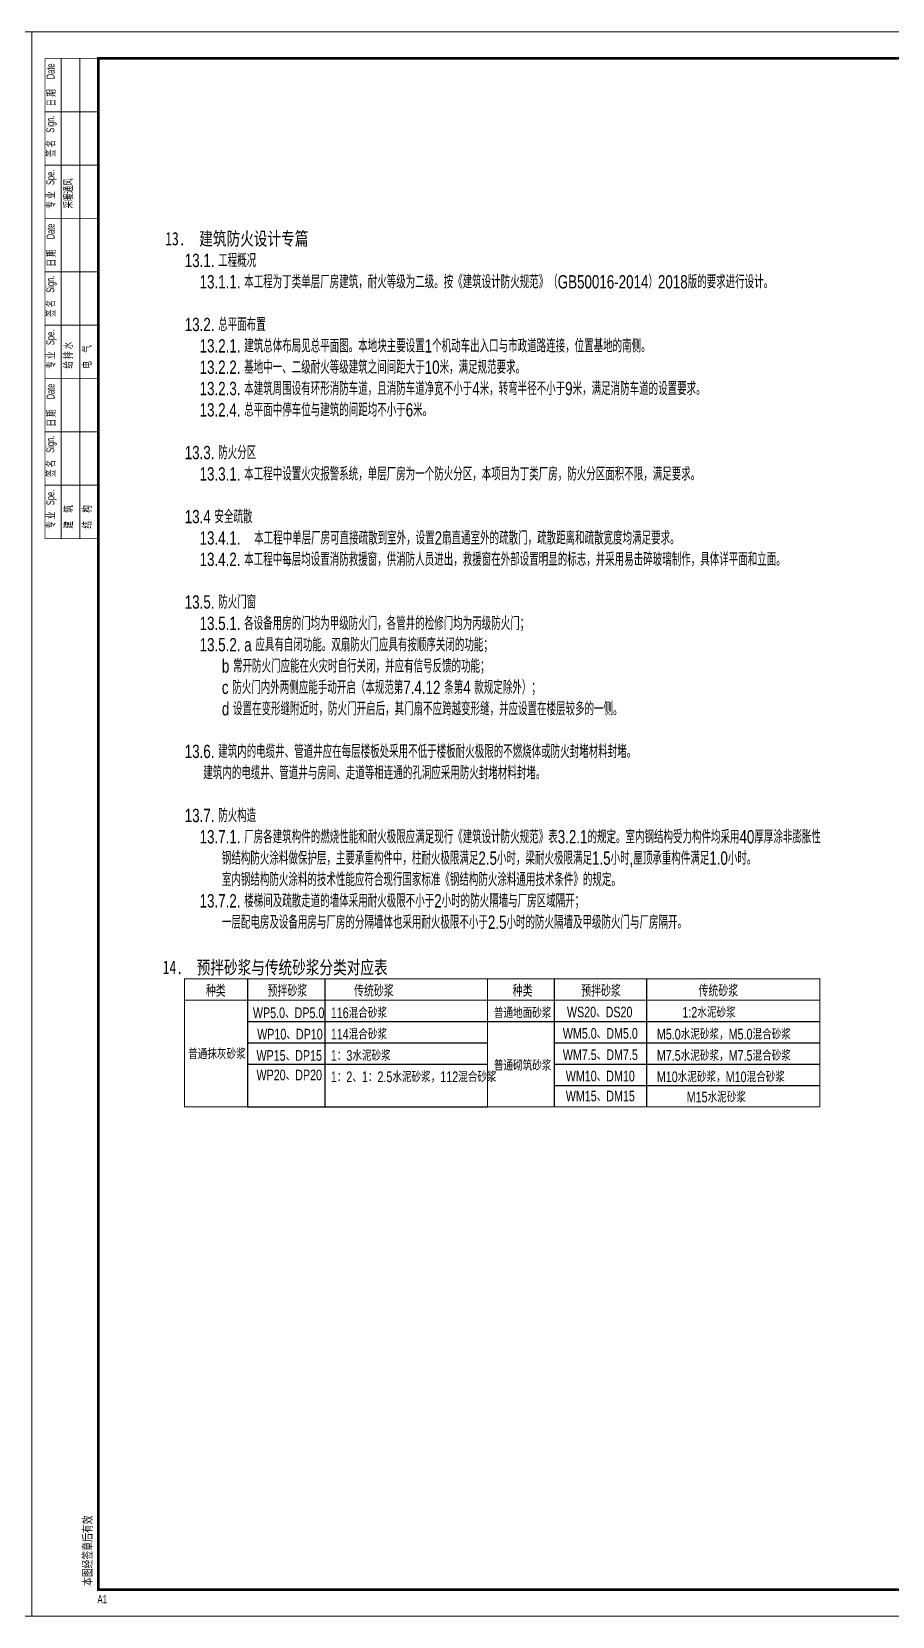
# Model space of a CAD drawing. Extents: x 24672 to 192872, y -90565 to -31165.
# Drawn here: x 108772 to 141044, y -90565 to -31165 of the extents above; entities that cross this region are included whole.
import ezdxf
from ezdxf.enums import TextEntityAlignment as Align

# ---------------------------------------------------------------- set-up
doc = ezdxf.new("R2010")
doc.units = 0
doc.header["$LTSCALE"] = 1000
doc.header["$MEASUREMENT"] = 0
doc.layers.get('0').update_dxf_attribs({"color": 4, "linetype": 'CONTINUOUS'})
for name, color, linetype in [('00-tk', 151, 'CONTINUOUS'), ('A-Hz2(文字标注)', 2, 'CONTINUOUS'), ('AXIS', 3, 'CONTINUOUS'), ('iicon', 7, 'CONTINUOUS'), ('签名', 1, 'CONTINUOUS')]:
    doc.layers.add(name, color=color, linetype=linetype)
doc.layers.add('TK', color=252, linetype='CONTINUOUS', lineweight=13)
doc.layers.add('功能名称', color=255, linetype='CONTINUOUS', lineweight=0)
doc.styles.add('DS6HT', font='simhei.ttf', dxfattribs={"width": 0.8})
doc.styles.add('SUNYAT1', font='3yromans.shx', dxfattribs={"width": 0.75, "bigfont": '3yhztxt.shx'})
doc.styles.add('SUNYAT4', font='', dxfattribs={"width": 0.75})
doc.styles.add('T&D', font='haiwenrs.shx', dxfattribs={"width": 0.7, "bigfont": 'hztxt.shx'})
doc.styles.add('TITLE', font='simhei.ttf', dxfattribs={"width": 0.8})
doc.styles.get('SUNYAT4').set_extended_font_data('SimSun')

# ---------------------------------------------------------------- blocks, each defined once
blk = doc.blocks.new('会签')
at = {"layer": 'TK'}
for p, q in [((-1400, 24000), (-1400, 6000.000000000058)), ((-700, 24000), (-700, 6000.000000000058)), ((0, 22000.00000000006), (-2000, 22000.00000000006)), ((0, 20000.00000000006), (-2000, 20000.00000000006)), ((0, 16000.00000000006), (-2000, 16000.00000000006)), ((0, 14000.00000000006), (-2000, 14000.00000000006)), ((0, 10000.00000000006), (-2000, 10000.00000000006)), ((0, 8000.000000000058), (-2000, 8000.000000000058))]:
    blk.add_line(p, q, dxfattribs=at)
at = {"layer": 'TK', "const_width": 24.73392857142853}
for points in [[(0, 6000.000000000058), (-2000, 6000.000000000058), (-2000, 24000)], [(0, 24000), (-2000, 24000)], [(0, 18000.00000000006), (-2000, 18000.00000000006)], [(0, 12000.00000000006), (-2000, 12000.00000000006)]]:
    blk.add_lwpolyline(points, dxfattribs=at)
at = {"layer": 'TK', "style": 'T&D', "width": 0.7}
for s, p in [('Date', (-1641.539800848288, 23216.4195754776)), ('日 期', (-1589.451982791361, 22196.41681300546)), ('Sign.', (-1651.397542771359, 21215.32151746587)), ('签 名', (-1602.566964095749, 20305.87028907228)), ('Spe.', (-1648.111142787093, 19251.4664069491)), ('采暖通风', (-947.9235549705918, 18369.68245360098)), ('专 业', (-1608.088524318126, 18368.72849137243)), ('Date', (-1641.539800848288, 17216.41957547766)), ('日 期', (-1589.451982791361, 16196.41681300552)), ('Sign.', (-1651.397542771359, 15215.32151746593)), ('签 名', (-1602.566964095749, 14305.87028907234)), ('Spe.', (-1648.111142787093, 13251.46640694916)), ('给 排 水', (-955.7517189089558, 12371.85516931809)), ('电    气', (-251.1525608036318, 12372.2977990958)), ('专 业', (-1608.088524318126, 12368.72849137249)), ('Date', (-1641.539800848288, 11216.41957547766)), ('日 期', (-1589.451982791361, 10196.41681300552)), ('Sign.', (-1651.397542771359, 9215.321517465927)), ('签 名', (-1602.566964095749, 8305.870289072336)), ('Spe.', (-1648.111142787093, 7251.466406949155)), ('专 业', (-1608.088524318126, 6368.728491372487)), ('建    筑', (-948.3011847824673, 6371.736228958995)), ('结    构', (-248.033834287955, 6374.010800041549))]:
    blk.add_text(s, height=300, rotation=90, dxfattribs=at).set_placement(p)
blk = doc.blocks.new('TK-A1')
at = {"layer": 'TK'}
h = blk.add_hatch(color=256, dxfattribs=at)
edge = h.paths.add_edge_path()
edge.add_arc((806.1467556579371, 532.1924743879105), 3.32045557777653, 288.7014113640251, 432.3606518510305)
edge.add_line((807.1529348088038, 535.3568114054141), (802.4371482909639, 535.3568114054141))
edge.add_line((802.4371482909639, 535.3568114054141), (802.4371482909639, 531.1699634066534))
edge.add_line((802.4371482909639, 531.1699634066534), (804.0740262420551, 531.1699634066534))
edge.add_line((804.0740262420551, 531.1699634066534), (804.0740262420551, 533.7794412946988))
edge.add_line((804.0740262420551, 533.7794412946988), (806.743725869286, 533.7794412946988))
edge.add_arc((806.1445711367293, 532.1864479558969), 1.701944232639127, -72.16722840810769, 69.38777632303339, ccw=False)
edge.add_line((806.6657742772095, 530.5662746758534), (802.4566203666042, 530.5662746758534))
edge.add_line((802.4566203666042, 530.5662746758534), (802.4566203666042, 529.047330962546))
edge.add_line((802.4566203666042, 529.047330962546), (807.2114143252448, 529.047330962546))
edge = h.paths.add_edge_path()
edge.add_arc((790.6737361820816, 532.8623456887204), 3.924004440335319, 210.1327751881304, 329.8672248118695)
edge.add_line((794.0674679175887, 530.8924736737956), (794.0674679175887, 535.3508309002926))
edge.add_line((794.0674679175887, 535.3508309002926), (792.3894306820195, 535.3508309002926))
edge.add_line((792.3894306820195, 535.3508309002926), (792.3894306820195, 531.3717602917047))
edge.add_arc((790.6737361820816, 532.5977993973253), 2.10873884244299, 215.5496840955361, 324.4503159044639, ccw=False)
edge.add_line((788.9580416821439, 531.3717602917047), (788.9580416821439, 535.3508309002926))
edge.add_line((788.9580416821439, 535.3508309002926), (787.2800044465746, 535.3508309002926))
edge.add_line((787.2800044465746, 535.3508309002926), (787.2800044465746, 530.8924736737956))
edge = h.paths.add_edge_path()
edge.add_arc((781.5289601831662, 533.4556367741731), 1.863793725080171, 99.47712958257931, 264.9305597506611)
edge.add_line((781.3642697269418, 531.5991335818039), (784.6918850105658, 531.5991335818039))
edge.add_arc((784.6917892018438, 531.0591148868479), 0.5400187034551565, -89.98983473079062, 89.9898347307905, ccw=False)
edge.add_line((784.6918850105658, 530.5190961918918), (779.97065559401, 530.5190961918918))
edge.add_line((779.97065559401, 530.5190961918918), (779.97065559401, 529.0695795825527))
edge.add_line((779.97065559401, 529.0695795825527), (785.1184985680721, 529.0695795825527))
edge.add_arc((784.9538081118261, 530.9260827749201), 1.863793725080171, 275.0694402493389, 440.5228704174207)
edge.add_line((785.2606890229025, 532.7644383324946), (781.8337935789384, 532.7644383324946))
edge.add_arc((781.8338893876609, 533.3044570274507), 0.5400187034551565, 90.0101652692095, 269.9898347307905, ccw=False)
edge.add_line((781.8337935789377, 533.8444757224067), (786.6258650648297, 533.8444757224067))
edge.add_line((786.6258650648297, 533.8444757224067), (786.6258650648297, 535.2939923317447))
edge.add_line((786.6258650648297, 535.2939923317447), (781.2220792720728, 535.2939923317447))
h.paths.add_polyline_path([(797.020788980241, 535.4197730984406), (798.7277073334187, 535.4197730984406), (802.0805540390342, 528.9977945051816), (800.1195704562572, 528.9977945051816), (797.8742481568298, 533.3862111980196), (795.6289258574025, 528.9977945051816), (793.6679422746256, 528.9977945051816)])
for p, q in [((841, 594.0000000000001), (0, 594.0000000000001)), ((0, 594.0000000000001), (0, 0)), ((841, 0), (841, 594.0000000000001)), ((831, 584.0000000000001), (25, 584.0000000000001)), ((25, 584.0000000000001), (25, 10)), ((761, 584.0000000000001), (761, 10)), ((831, 10), (831, 584.0000000000001)), ((761, 504.0000000000002), (831, 504.0000000000002)), ((761, 464.0000000000002), (831, 464.0000000000002)), ((761, 419.0000000000002), (831, 419.0000000000002)), ((761, 395.0000000000002), (831, 395.0000000000002)), ((761, 387.0000000000002), (831, 387.0000000000002)), ((761, 387.0000000000002), (831, 387.0000000000002)), ((761, 387.0000000000002), (831, 387.0000000000002)), ((761, 387.0000000000002), (831, 387.0000000000002)), ((761, 387.0000000000002), (831, 387.0000000000002)), ((773, 387.0000000000002), (773, 333.0000000000002)), ((791, 387.0000000000002), (791, 333.0000000000002)), ((761, 378.0000000000002), (831, 378.0000000000002)), ((761, 369.0000000000002), (831, 369.0000000000002)), ((761, 360.0000000000002), (831, 360.0000000000002)), ((761, 351.0000000000002), (831, 351.0000000000002)), ((761, 342.0000000000002), (831, 342.0000000000002)), ((761, 333.0000000000002), (831, 333.0000000000002)), ((761, 324.0000000000002), (831, 324.0000000000002)), ((761, 253.0008978288993), (831, 253.0008978288993)), ((761, 253.0008978288993), (831, 253.0008978288993)), ((761, 253.0008978288993), (831, 253.0008978288993)), ((761, 253.0008978288993), (831, 253.0008978288993)), ((761, 253.0008978288993), (831, 253.0008978288993)), ((831, 253.0008978288993), (761, 253.0008978288993)), ((831, 253.0008978288993), (761, 253.0008978288993)), ((831, 253.0008978288993), (761, 253.0008978288993)), ((761, 253.0008978288993), (831, 253.0008978288993)), ((791, 173.0008978288993), (791, 253.0008978288993)), ((791, 253.0008978288993), (791, 189.0008978288993)), ((811, 189.0008978288993), (811, 253.0008978288993)), ((811.0005065272935, 173.0008978288993), (811.0005065272935, 253.0008978288993)), ((831, 243.0008978288993), (761, 243.0008978288993)), ((831, 233.0008978288993), (761, 233.0008978288993)), ((831, 233.0008978288993), (761, 233.0008978288993)), ((831, 223.0008978288993), (761, 223.0008978288993)), ((831, 223.0008978288993), (761, 223.0008978288993)), ((831, 213.0008978288993), (761, 213.0008978288993)), ((831, 213.0008978288993), (761, 213.0008978288993)), ((831, 203.0008978288993), (761, 203.0008978288993)), ((831, 203.0008978288993), (761, 203.0008978288993)), ((831, 193.0008978288993), (761, 193.0008978288993)), ((831, 193.0008978288993), (761, 193.0008978288993)), ((831, 183.0008978288993), (761, 183.0008978288993)), ((831, 183.0008978288993), (761, 183.0008978288993)), ((761, 173.0008978288993), (831, 173.0008978288993)), ((761, 173.0008978288993), (831, 173.0008978288993)), ((831, 173.0008978288993), (761, 173.0008978288993)), ((831, 173.0008978288993), (761, 173.0008978288993)), ((761, 128.0008978288993), (831, 128.0008978288993)), ((831, 106.0008978288993), (761, 106.0008978288993)), ((831, 42), (761, 42)), ((796, 42), (796, 18)), ((831, 34), (761, 34)), ((831, 26), (761, 26)), ((831, 18), (761, 18)), ((25, 10), (831, 10)), ((831, 10), (761, 10)), ((0, 0), (841, 0))]:
    blk.add_line(p, q, dxfattribs=at)
at = {"layer": 'TK', "color": 7}
for p, q in [((797.1574085156806, 564.151453156167), (801.6545136755891, 568.4374407926651)), ((797.1574085156806, 563.8751697189252), (801.6545136755891, 568.1611573554234)), ((797.1574085156806, 563.5988862816811), (801.6545136755891, 567.8848739181792)), ((797.1574085156806, 563.3226028444393), (801.6615030876548, 567.6152517736199)), ((797.1574085156806, 563.0463194071951), (801.6545136755891, 567.3323070436933)), ((797.1574085156806, 562.7700359699534), (801.6545136755891, 567.0560236064515)), ((797.1574085156806, 562.4937525327092), (801.6615030876548, 566.7864014618898)), ((797.1574085156806, 562.217469095465), (801.6615030876548, 566.510118024648)), ((807.1584458648227, 568.4374407926651), (801.6545136755891, 568.4374407926651)), ((801.6545136755891, 568.4374407926651), (801.6545136755891, 538.5764909301287)), ((807.1584458648227, 538.5474954772283), (807.1584458648227, 568.4387035636657)), ((781.6567021582835, 555.5739902939771), (786.1607967302762, 559.8666392231577)), ((781.6567021582835, 555.297706856733), (786.1607967302762, 559.5903557859159)), ((781.6567021582835, 555.0214234194889), (786.1607967302762, 559.3140723486741)), ((781.6567021582835, 554.7451399822471), (786.1607967302762, 559.03778891143)), ((781.6567021582835, 554.4688565450052), (786.1607967302762, 558.7615054741858)), ((781.6567021582835, 554.1925731077635), (786.1607967302762, 558.485222036944)), ((788.6631486594678, 559.8666392231601), (786.1607967302762, 559.8666392231577)), ((786.1607967302762, 559.8666392231601), (786.1607967302762, 538.5764909301287)), ((788.6631486594678, 559.8666392231601), (793.1590223020315, 564.151453156167)), ((788.6631486594678, 559.5903557859182), (793.1590223020315, 563.8751697189252)), ((788.6631486594678, 559.3140723486764), (793.1590223020315, 563.5988862816811)), ((788.6631486594678, 559.0377889114324), (793.1590223020315, 563.3226028444393)), ((788.6631486594678, 558.7615054741882), (793.1590223020315, 563.0463194071951)), ((788.6631486594678, 558.485222036944), (793.1590223020315, 562.7700359699534)), ((788.6631486594678, 558.2089385997023), (793.1672432314232, 562.5015875288851)), ((788.6631486594678, 557.9326551624605), (793.1672432314232, 562.2253040916411)), ((788.6631486594678, 538.5764909301287), (788.6631486594678, 559.8666392231601)), ((793.1590223020315, 564.151453156167), (793.1590223020315, 538.5764909301287)), ((793.1590223020315, 564.151453156167), (797.1574085156806, 564.151453156167)), ((797.1574085156806, 538.5474954772283), (797.1574085156806, 564.1514531561646)), ((781.6567021582835, 555.5739902939771), (781.1567021582835, 555.5739902939771)), ((781.1567021582835, 555.5739902939771), (781.1567021582835, 538.5764909301287)), ((781.6567021582835, 555.5739902939771), (781.6567021582835, 538.5764909301287)), ((781.6644477886707, 553.9236716806919), (786.1685423606448, 558.2163206098725)), ((781.6644477886707, 553.6473882434501), (786.1685423606448, 557.9400371726307)), ((781.1567021582835, 538.5764909301287), (781.7525194632076, 538.5764909301287)), ((781.6567021582835, 538.5764909301287), (781.6567021582835, 537.3764909301286)), ((781.6567021582835, 538.3764909301286), (807.1584458648227, 538.3764909301286)), ((781.6567021582835, 538.3764909301286), (807.1584458648227, 538.3764909301286)), ((781.6567021582835, 538.1764909301287), (807.1584458648227, 538.1764909301287)), ((781.6567021582835, 537.9764909301286), (807.1584458648227, 537.9764909301286)), ((781.6567021582835, 537.7764909301286), (807.1584458648227, 537.7764909301286)), ((781.6567021582835, 537.3764909301286), (807.1584458648227, 537.3764909301286)), ((781.7525194632076, 538.5764909301287), (807.1584458648227, 538.5764909301287)), ((786.0807967302762, 538.5764909301287), (788.6931486594677, 538.5764909301287)), ((793.1790223020502, 538.5764909301287), (797.1774085156806, 538.5764909301287)), ((801.6245136755891, 538.5764909301287), (807.1584458648227, 538.5764909301287)), ((807.1584458648227, 537.1764909301287), (807.1584458648227, 538.4764909301286))]:
    blk.add_line(p, q, dxfattribs=at)
at = {"layer": 'TK', "const_width": 1}
blk.add_lwpolyline([(25, 584.0000000000001), (831, 584.0000000000001), (831, 10), (25, 10)], close=True, dxfattribs=at)
at = {"layer": 'TK', "const_width": 0.5}
for points in [[(761, 10), (761, 584.0000000000001)], [(761, 504.0000000000002), (831, 504.0000000000002)]]:
    blk.add_lwpolyline(points, dxfattribs=at)
at = {"layer": 'TK', "color": 7}
for points in [[(781.2220792720728, 535.2939923317447), (786.6258650648297, 535.2939923317447), (786.6258650648297, 533.8444757224067), (781.8337935789377, 533.8444757224067)], [(787.2800044465746, 535.3508309002926), (788.9580416821439, 535.3508309002926), (788.9580416821439, 531.3717602917047)], [(787.2800044465746, 535.3508309002926), (787.2800044465746, 530.8924736737956)], [(794.0674679175887, 535.3508309002926), (792.3894306820195, 535.3508309002926), (792.3894306820195, 531.3717602917047)], [(797.020788980241, 535.4197730984406), (793.6679422746256, 528.9977945051816), (795.6289258574025, 528.9977945051816), (797.8742481568298, 533.3862111980196)], [(794.0674679175887, 535.3508309002926), (794.0674679175887, 530.8924736737956)], [(797.020788980241, 535.4197730984406), (798.7277073334187, 535.4197730984406), (802.0805540390342, 528.9977945051816), (800.1195704562572, 528.9977945051816), (797.8742481568298, 533.3862111980196)], [(802.4371482909639, 531.1699634066534), (802.4371482909639, 535.3568114054141), (807.1529348088038, 535.3568114054141)], [(784.6918850105658, 530.5190961918918), (779.97065559401, 530.5190961918918), (779.97065559401, 529.0695795825527), (785.1184985680721, 529.0695795825527)], [(784.6918850105658, 531.5991335818039), (781.3642697269418, 531.5991335818039)], [(781.8337935789384, 532.7644383324946), (785.2606890229025, 532.7644383324946)], [(802.4371482909639, 531.1699634066534), (804.0740262420551, 531.1699634066534), (804.0740262420551, 533.7794412946988), (806.743725869286, 533.7794412946988)], [(802.4566203666042, 530.5662746758534), (806.6657742772095, 530.5662746758534)], [(802.4566203666042, 530.5662746758534), (802.4566203666042, 529.047330962546), (807.2114143252448, 529.047330962546)]]:
    blk.add_lwpolyline(points, dxfattribs=at)
at = {"layer": 'TK'}
blk.add_lwpolyline([(761, 66), (831, 66), (831, 42), (761, 42)], close=True, dxfattribs=at)
at = {"layer": 'TK', "color": 7}
for centre, radius, start, end in [((781.5289601831662, 533.4556367741731), 1.863793725080171, 99.47712958257927, 264.9305597506611), ((806.1467556579371, 532.1924743879105), 3.32045557777653, 288.7014113640251, 72.36065185103055), ((781.8338893876609, 533.3044570274507), 0.5400187034551565, 90.01016526920947, 269.9898347307905), ((784.6917892018438, 531.0591148868479), 0.5400187034551565, 270.0101652692095, 89.98983473079049), ((784.9538081118261, 530.9260827749201), 1.863793725080171, 275.0694402493389, 80.52287041742068), ((790.6737361820816, 532.8623456887204), 3.924004440335319, 210.1327751881304, 329.8672248118695), ((790.6737361820816, 532.5977993973253), 2.10873884244299, 215.5496840955361, 324.4503159044639), ((806.1445711367293, 532.1864479558969), 1.701944232639127, 287.8327715918923, 69.38777632303336)]:
    blk.add_arc(centre, radius, start, end, dxfattribs=at)
for points in [[(797.1574085156806, 564.151453156167), (797.1589576417766, 563.8766461209611), (801.6615030876548, 568.4441020853499), (801.6615030876548, 568.1678186481057)], [(797.1574085156806, 563.5988862816833), (797.1589576417766, 563.3240792464775), (801.6615030876548, 567.8915352108663), (801.6615030876548, 567.6152517736222)], [(797.1574085156806, 563.0463194071951), (797.1589576417766, 562.7715123719893), (801.6615030876548, 567.3389683363804), (801.6615030876548, 567.0626848991362)], [(797.1636050199718, 562.4996581408506), (797.1651541460678, 562.2248511056423), (801.6676995919645, 566.7923070700311), (801.6676995919645, 566.5160236327893)], [(801.6545136755891, 538.5764909301287), (807.1584458648227, 538.5764909301287), (801.6545136755891, 568.4374407926651), (807.1584458648227, 568.4374407926651)], [(781.6567021582835, 555.5739902939771), (781.6582512843609, 555.2991832587712), (786.1607967302762, 559.8666392231577), (786.1607967302762, 559.5903557859159)], [(781.659800410457, 555.0243762235607), (781.6613495365158, 554.7495691883548), (786.1638949824124, 559.3170251527436), (786.1638949824124, 559.0407417155018)], [(781.6628986626118, 554.4747621531443), (781.6644477886707, 554.1999551179384), (786.166993234586, 558.7674110823272), (786.166993234586, 558.4911276450854)], [(786.1607967302762, 538.5764909301287), (788.6631486594678, 538.5764909301287), (786.1607967302762, 559.8666392231577), (788.6631486594678, 559.8666392231601)], [(788.6631486594678, 559.8666392231601), (788.6646977855265, 559.5918321879518), (793.1672432314232, 564.1592881523429), (793.1672432314232, 563.8830047150988)], [(788.6631486594678, 559.3140723486764), (788.6646977855265, 559.0392653134705), (793.1672432314232, 563.6067212778594), (793.1672432314232, 563.3304378406175)], [(788.6631486594678, 558.7615054741882), (788.6646977855265, 558.4866984389846), (793.1672432314232, 563.0541544033711), (793.1672432314232, 562.7778709661293)], [(788.6693451637589, 558.2148442078412), (788.6708942898176, 557.9400371726354), (793.1734397357516, 562.5074931370242), (793.1734397357516, 562.2312096997823)], [(793.1590223020315, 538.5764909301287), (797.1574085156806, 538.5764909301287), (793.1590223020315, 564.151453156167), (797.1574085156806, 564.1514531561646)], [(781.1567021582835, 538.5764909301287), (781.7525194632076, 538.5764909301287), (781.1567021582835, 555.5739902939771), (781.6567021582835, 555.5739902939771)], [(781.6706442929805, 553.9295772888332), (781.6721934190579, 553.6547702536251), (786.174738864936, 558.2222262180162), (786.1747388649732, 557.945942780772)], [(781.6567021582835, 538.3764909301286), (781.6567021582835, 538.5764909301287), (807.1584458648227, 538.3764909301286), (807.1584458648227, 538.5764909301287)], [(781.6567021582835, 537.9764909301286), (781.6567021582835, 538.1764909301287), (807.1584458648227, 537.9764909301286), (807.1584458648227, 538.1764909301287)], [(781.6567021582835, 537.5764909301287), (781.6567021582835, 537.7764909301286), (807.1584458648227, 537.5764909301287), (807.1584458648227, 537.7764909301286)], [(781.6567021582835, 537.1764909301287), (781.6567021582835, 537.3764909301286), (807.1584458648227, 537.1764909301287), (807.1584458648227, 537.3764909301286)]]:
    blk.add_solid(points, dxfattribs=at)
at = {"layer": 'TK', "xscale": 0.01, "yscale": 0.01, "zscale": 0.01}
blk.add_blockref('会签', (25, 344.0000000000002), dxfattribs=at)
at = {"layer": 'TK', "style": 'T&D', "width": 0.7}
for s, height, p in [('建筑设计单位：', 3, (762.8208645950118, 579.1841292128394)), ('ARCHITECTURE DESIGN UNIT', 2.5, (763.0685751570994, 575.9591104215833)), ('合作设计单位：', 3, (762.8208645950118, 499.1841292128399)), ('JOINTLY DESIGNED WITH', 2.5, (763.0685751570994, 495.9591104215839)), ('建设单位：', 3, (762.8208645950118, 459.1841292128397)), ('CLIENT', 2.5, (763.0685751570994, 455.9591104215836)), ('工程名称：', 3, (762.8208645950118, 414.1841292128397)), ('PROJECT NAME', 2.5, (763.0685751570994, 410.9591104215836)), ('子项：', 3, (762.8947536309832, 391.3821548605735)), ('版本号', 3, (763.1457423829637, 382.9541269419786)), ('ITEM', 2.1, (763.1436062034406, 388.2344526685008)), ('日 期', 3, (777.3310575256031, 383.1796633879772)), ('备 注', 3, (807.1391796612157, 383.3128813016998)), ('REV.', 2.5, (764.007335555721, 379.6639057611187)), ('DATE', 2.5, (778.0891397898645, 379.5709145095736)), ('REMARK', 2.5, (806.0802940907306, 379.607719078099)), ('索引图:', 3, (762.8208645950118, 319.184129212839)), ('Key Plan', 2.5, (763.0685751570994, 315.959110421583)), ('电子签名', 3, (795.7948164909496, 248.4778017822583)), ('手签签名', 3, (814.9469327213592, 248.3508918303461)), ('E SIGNATURE', 2.1, (793.8648937191069, 245.5821938228444)), ('M SIGNATURE', 2.1, (813.3675154721737, 245.5821938228444)), ('审定', 3, (762.5524539396354, 238.4225692117447)), ('审核', 3, (762.5439390434884, 228.5171875053202)), ('APPROVED BY', 2.1, (762.8743869993277, 235.1982550198166)), ('AUDITED BY', 2.1, (762.9264095154964, 225.2416394040943)), ('项目负责', 3, (762.5081444030255, 218.6658865781268)), ('PROJECT DIRECTOR', 2.1, (762.8917521385663, 215.6160894131009)), ('专业负责', 3, (762.5279736132175, 208.1776667496143)), ('DISCIPLINE RESPONSIBLE BY', 2.1, (762.8822559162136, 205.1185587599687)), ('校对', 3, (762.3265613266826, 198.5871859064279)), ('CHECKED BY', 2.1, (762.6721436356008, 195.262909531435)), ('设计', 3, (762.2574361167103, 188.4439345674659)), ('DESIGNED BY', 2.1, (762.7192817507312, 185.2436140293465)), ('制图', 3, (762.2999960171431, 178.783295929553)), ('DRAWN BY', 2.1, (762.656163625028, 175.530708029354)), ('出图章:', 3, (762.8208645950118, 168.1850270417382)), ('PROJECT SEAL', 2.5, (763.0685751570994, 164.9600082504822)), ('发图人章：', 3, (762.8208645950118, 123.1850270417382)), ('LEGAL SEAL', 2.5, (763.0685751570994, 119.9600082504822)), ('注册执业章：', 3, (762.8208645950118, 101.1850270417382)), ('REGISTERED SEAL', 2.5, (763.0685751570994, 97.9600082504822)), ('图名：', 3, (762.8208645950118, 61.18412921283918)), ('DRAWING TITLE', 2.5, (763.0685751570994, 57.95911042158318)), ('设计号：', 3, (762.4322685134039, 38.44908503156621)), ('PROJECT No.', 2.1, (762.6458116108738, 34.76771172112785)), ('日期：', 3, (797.291736483723, 38.21203436161159)), ('DATE', 2.1, (797.7867523039132, 34.77786100744037)), ('专业：', 3, (762.3273049220629, 30.82253412700025)), ('图号：', 3, (797.4285726143979, 30.55306618808303)), ('阶段:', 3, (762.329783573337, 22.8043143664673)), ('DISCIPLINE', 2.1, (762.7493900735676, 27.35429582914105)), ('比例：', 3, (797.3191037098691, 22.71676336637698)), ('DRAWING NO.', 2.1, (797.6499161732384, 27.0915453333268)), ('STATUS', 2.1, (762.6656262407824, 19.33408715947298)), ('SCALE', 2.1, (797.5951963012852, 19.28259976175847)), ('A1', 3.15, (24.67374619696614, 4.875234314538637))]:
    blk.add_text(s, height=height, dxfattribs=at).set_placement(p)
at = {"layer": 'TK', "color": 7, "style": 'TITLE', "width": 0.8}
for s, height, p in [('上海都市建筑设计有限公司 ', 3.1, (796, 521.2486593937118)), ('SHANGHAI URBAN ARCHITECTURAL DESIGN Co.,Ltd.', 2, (796, 516.5272913471372)), ('No.A131002499 Class A of Architechture Design(PRC)', 1.8, (796, 507.9664609626863))]:
    blk.add_text(s, height=height, dxfattribs=at).set_placement(p, align=Align.CENTER)
for s, p in [('设计证书甲级编号', (775.3590266390518, 511.2898696273235)), ('A131002499', (797.1653431489341, 511.2865255301022))]:
    blk.add_text(s, height=2.2, dxfattribs=at).set_placement(p)
at = {"layer": 'TK', "style": 'T&D', "width": 0.7}
blk.add_text('本图经签章后有效', height=3.5, rotation=90, dxfattribs=at).set_placement((22.89387253554538, 11.3486029291153))
for s, height, p in [('Invalid Unless Stamped', 2.1, (792.5766032353603, 12.39937470400939)), ('本图须加盖出图签章,否则一律无效', 2, (793.1584277532809, 15.63625030943891))]:
    blk.add_text(s, height=height, dxfattribs=at).set_placement(p, align=Align.MIDDLE)
blk = doc.blocks.new('A$C7C122B11')
at = {"layer": 'iicon', "color": 13, "const_width": 7.575757575132871}
for points in [[(244.3624277019408, 611.0290988776833), (279.0327184172347, 604.8438947247341)], [(279.0327184172347, 604.8438947247341), (314.94104956917, 590.6175023976248)], [(321.132111500483, 572.0618899385445), (297.6059042114067, 526.2903457558714)], [(314.94104956917, 590.6175023976248), (321.132111500483, 572.0618899385445)], [(0.0007576050702482, 250.9024336845614), (100.7970233689994, 315.9515967653133)], [(100.7970233689994, 315.9515967653133), (199.0888365005376, 382.8778826375492)], [(179.9224229973042, 234.3780221641064), (213.8051824355498, 214.250624705106)], [(219.8604038188932, 60.7831532410346), (189.0452334616566, -0.0002060187980533)], [(199.0888365005376, 382.8778826375492), (300.5110004848102, 454.8074805347715)], [(213.8051824355498, 214.250624705106), (248.6035759460647, 200.5268653577659)], [(254.2762084448477, 164.2658887512516), (219.8604038188932, 60.7831532410346)], [(248.6035759460647, 200.5268653577659), (284.3176035295473, 195.037831369089)], [(269.9907244815258, 260.035791651113), (254.2762084448477, 164.2658887512516)], [(322.4230265802471, 465.4405168076046), (254.8083938822383, 392.8854461885057)], [(254.8083938822383, 392.8854461885057), (267.3297972941073, 338.4690845052246)], [(267.3297972941073, 338.4690845052246), (269.9907244815258, 260.035791651113)], [(284.3176035295473, 195.037831369089), (312.2474518701201, 200.0697981715202)], [(300.5110004848102, 454.8074805347715), (344.335052675684, 476.0735530804377)], [(312.2474518701201, 200.0697981715202), (331.4783466457156, 219.739658693783)], [(331.4783466457156, 219.739658693783), (382.2285472766962, 294.8917446665)], [(382.2285472766962, 294.8917446665), (411.197833733866, 328.3370370857883)], [(411.197833733866, 328.3370370857883), (434.3741226493148, 348.9182134775911)], [(434.3741226493148, 348.9182134775911), (447.8928364126477, 348.9182134775911)], [(447.8928364126477, 348.9182134775911), (455.0012519170996, 315.0120958685875)], [(455.0012519170996, 315.0120958685875), (462.0279911428223, 291.8895695514511)], [(462.0279911428223, 291.8895695514511), (484.7589294016361, 335.2447174279951)], [(534.5625449493527, 157.8105780906044), (508.7167313428363, 209.4535331269726)], [(574.5237390289549, 108.0541408546269), (534.5625449493527, 157.8105780906044)], [(553.5673253951827, 440.1709960661829), (553.0463167116977, 381.2844891168643)], [(553.0463167116977, 381.2844891168643), (555.0409374145092, 297.5777777298354)], [(555.0409374145092, 297.5777777298354), (561.1933105823118, 211.5237233529333)], [(561.1933105823118, 211.5237233529333), (572.472374806297, 133.6654050473589)], [(572.472374806297, 133.6654050473589), (574.5237390289549, 108.0541408546269)], [(674.2358596608974, 309.3520727169234), (685.6524839333723, 266.1284549657721)], [(685.6524839333723, 266.1284549657721), (692.2622442622667, 224.1059891108889)], [(692.2622442622667, 224.1059891108889), (691.6612788005733, 210.8989552564453)], [(718.076247107354, 415.8895953928587), (741.3754803164627, 413.2289288535248)], [(745.3690204735612, 399.9279449097812), (719.4071405762808, 368.0041741926688)], [(725.6901957900262, 308.6375822850969), (755.2991364721672, 327.3519703953061)], [(741.3754803164627, 413.2289288535248), (745.3690204735612, 399.9279449097812)], [(755.2991364721672, 327.3519703953061), (790.3451380701738, 346.0658887554891)], [(755.8106879024997, 295.5094665060751), (764.9249008636688, 257.2642640059348)], [(762.4943867573747, 217.8052263474092), (761.8865432932507, 180.1674111774191)], [(761.8865432932507, 180.1674111774191), (763.1022302216153, 159.5275159792509)], [(764.9249008636688, 257.2642640059348), (762.4943867573747, 217.8052263474092)], [(790.3451380701738, 346.0658887554891), (816.9320564377123, 356.932625876274)], [(825.9964038813487, 342.4441127988975), (799.4086257637248, 314.6743452963419)], [(816.9320564377123, 356.932625876274), (835.0598915747834, 355.7248974735849)], [(835.0598915747834, 355.7248974735849), (825.9964038813487, 342.4441127988975)], [(850.2705939338775, 438.960449161008), (849.5862326928183, 402.7140348185785)], [(849.5862326928183, 402.7140348185785), (862.5925352753841, 373.3071870035492)], [(857.8002870868659, 469.0512536286842), (850.2705939338775, 438.960449161008)], [(872.1753121516667, 485.4648040432949), (857.8002870868659, 469.0512536286842)], [(862.5925352753841, 373.3071870035492), (875.5979781077476, 363.0487767131999)], [(875.5979781077476, 363.0487767131999), (896.819194834563, 363.0487767131999)], [(892.1808419503502, 201.1333131864667), (875.7338186554844, 163.8633126171771)], [(909.4291525277076, 232.7930841515772), (892.1808419503502, 201.1333131864667)], [(896.819194834563, 363.0487767131999), (924.1996627316112, 381.513727335725)], [(920.8311610448873, 283.4580187543761), (909.4291525277076, 232.7930841515772)], [(923.0759690859123, 310.7749468248803), (920.8311610448873, 283.4580187543761)], [(924.1996627316112, 381.513727335725), (974.1709295882613, 413.6564017615747)], [(950.8966291378019, 293.9757312922738), (936.5216040732339, 278.9300941831898)], [(970.7482636321802, 334.3254158007912), (950.8966291378019, 293.9757312922738)], [(991.2842593678506, 378.0944138225168), (970.7482636321802, 334.3254158007912)], [(974.1709295882613, 413.6564017615747), (997.4443702884018, 421.1789854408707)], [(980.2123949669768, 231.2062671370804), (1007.238645739155, 207.4293784452602)], [(1009.766311629792, 410.9210449010134), (991.2842593678506, 378.0944138225168)], [(997.4443702884018, 421.1789854408707), (1009.766311629792, 410.9210449010134)], [(1033.078441093443, 121.2193669192493), (1002.25037448178, 119.1928634850774)], [(1007.238645739155, 207.4293784452602), (1027.810750987381, 170.7569004462566)], [(1027.810750987381, 170.7569004462566), (1032.673498700839, 145.9395145112649)], [(1032.673498700839, 145.9395145112649), (1033.078441093443, 121.2193669192493)]]:
    blk.add_lwpolyline(points, dxfattribs=at)
blk = doc.blocks.new('A$C2CD672AE')
at = {"layer": '签名', "const_width": 40}
for points in [[(9.920812285970896, 523.2925402219407), (85.64476809604093, 480.0337748597376), (394.0206144819967, 628.6754554281943), (590.4196245889179, 723.3426586687565), (642.8136640558951, 671.9342207829468)], [(461.6739908079617, 655.8767074788921), (413.9479712764733, 738.226304418873), (354.7637216071598, 782.187037571799), (273.5597426663153, 780.4759910698049), (253.3334755222313, 599.6754109035246), (239.4850451382808, 475.8856759928167), (250.6432823608629, 353.0214769686572), (261.9919008868746, 228.0609749183059), (196.5405086646788, 147.6520239780657), (147.917758084368, 247.6385617624037), (315.6064654956572, 382.7673622812144), (446.4496776717715, 488.2049113581888), (599.5712998132221, 501.6631575371139), (775.4302235315554, 563.8311803708784), (726.707836158108, 488.150277487468), (613.1219024430029, 393.5601171250455), (559.0191287468188, 371.9746074373834)], [(540.0881397943012, 958.3370811040513), (550.8489124546759, 861.0706685180776), (567.3179551581852, 712.2073151967488), (523.0104887406342, 494.9340344476514), (559.0191287468188, 371.9746074373834), (543.1768800984137, 0.8530088732950389)], [(945.4105769763701, 587.0399905960076), (993.8340539853089, 536.6299283201806), (976.9954374949448, 454.7190612549894), (974.9030650327913, 387.5056448946707), (886.5252376566641, 288.7475507552736)], [(934.9487146656029, 820.1810444663279), (1023.226905263495, 748.7558213393204)], [(1126.251339889597, 719.3609199295752), (1222.998657129239, 757.1794348801486), (1271.322497345041, 748.7558213393204), (1304.99973032577, 710.9811793784611), (1309.184475250077, 645.8736663977616), (1216.621902949642, 526.1442843894474), (1158.283402010333, 403.9466909407638), (1244.02201854391, 429.4920936296694), (1357.50831548078, 448.4013511012308), (1418.48602727754, 454.7190612549894)]]:
    blk.add_lwpolyline(points, dxfattribs=at)
blk = doc.blocks.new('A$C3CB17D36')
at = {"const_width": 19.8}
for points in [[(484.4964084001258, 543.1565462122599), (520.1129202386364, 516.2902290898237), (530.2890735718538, 479.2582878867397)], [(80.04379926508409, 483.3245182275459), (81.90662597743358, 436.2608653112984), (-4.34517220401176, 331.2727085075858), (-78.27530148279766, 262.4873684884878), (-162.3526845840388, 213.9755951842744), (-95.67428008083516, 171.601331080441), (-53.63557197838236, 121.6414522278392), (-13.77129550796963, 42.71932143150843), (0, 0)], [(-28.95940501802397, 72.78829725229298), (10.14727037428383, 153.4999226881337), (71.03089262000867, 228.0777145799366), (167.4787394450614, 307.1438412381794), (247.932097412624, 338.2782589242815), (277.6491035087529, 336.8301459561044), (299.393270862638, 320.9009107259553), (315.3389814508046, 280.3537624566088), (313.8893713973303, 213.0165279858957), (303.7463548456508, 143.1892565552043), (282.0021874917657, 93.95343047679853), (255.9092065293153, 43.26949143021193), (210.971294871757, 29.51242194243605), (146.4636474923609, 44.71760439838908)], [(64.5606629194881, 180.116118694219), (92.82805896214268, 156.2222658489991), (110.9481846305207, 112.0548314493135), (117.471429871126, 72.23174337394448), (101.8881217963281, 134.1385486491563), (134.8892941173835, 190.4118413703618), (181.276832380252, 221.5462590564603), (200.8465681020898, 208.5132497626655), (197.9473479951484, 167.2420412993342), (178.3776122733179, 104.97320592713), (156.6334449194328, 102.0769799907794), (195.0945020384024, 158.1645863071826), (241.4356495992397, 199.8245719536098), (314.832404044726, 256.8222468681452), (384.7038751147629, 311.6321337773879), (440.2388931854512, 349.2138049200694), (503.2969305113802, 382.5203957683261), (608.641771453491, 419.6374419611639), (706.4904500626872, 439.1869633216447), (790.5678497157642, 454.3921457776014), (852.1762769882189, 454.3921457776014), (715.912931962077, 416.0171632506172), (599.219306105937, 368.2294501403885), (536.1612522281721, 337.0950324542864), (477.4520450626515, 306.6846675423803), (499.1458782743503, 274.3440665564449), (516.5283877926486, 239.6149461754649), (509.5753906060636, 195.624718617124), (467.4001295411654, 130.7052330496408), (427.2981192994703, 62.49641516694101), (399.4860808976155, 42.81658003706252), (467.4001295411654, 130.7052330496408), (525.6854940584817, 186.8616574146727), (612.8627055544857, 233.2623446866855), (671.6553836437306, 241.9633764458667), (728.9963992514749, 239.7881166511215), (768.9173657702268, 207.1592642487194), (790.6924188555495, 168.7297240068583), (790.6924188555495, 121.5991520058196), (781.9823943110532, 49.09058369179547), (744.2389546182239, 15.73664716440908), (691.9787907993959, -10.36644069334579), (628.831092161985, 1.234934985561267), (594.7168086728998, 22.98750325383298), (580.2001010987369, 54.16618740626654), (572.9417555875771, 97.67132394280634), (582.3776113728236, 119.4238922110781), (601.2493394951525, 157.1283483279512), (634.6377751916516, 176.7056642212665), (651.3319930399011, 158.5785239977085), (649.1544827658145, 128.8500080952435), (647.7028202843139, 80.99435196921695), (582.3776113728236, 119.4238922110781)], [(510.8277125129171, 203.5479097504467), (545.3600029207446, 247.0389727405491), (596.8943189469865, 292.7193690718304), (620.1210676174887, 320.9977093045381), (594.7168086728998, 336.9495971531433), (562.0542207689941, 311.5716008401614), (533.7466203095755, 289.8190251521009), (502.7242833371347, 269.0094735791463)], [(572.9417555875771, 97.67132394280634), (557.6992002208208, 137.5510398544247), (556.9733689800705, 178.155832471235), (546.4555307543778, 197.9166563165199)]]:
    blk.add_lwpolyline(points, dxfattribs=at)
blk = doc.blocks.new('5635634563456')
at = {"layer": 'AXIS', "color": 1, "ltscale": 1000}
for points, const_width in [([(455637.881451799, 226630.6213626868), (456046.0826958741, 226314.4769262232), (455897.5426243895, 226527.8115043262)], 35), ([(455725.8766600048, 226494.9224269953), (455792.5862253162, 226558.9228373328), (455885.0902339679, 226610.4786683344), (455980.262530829, 226658.4789645543), (456073.6559397471, 226692.2569371139), (456140.3655050584, 226710.9236907846), (456191.064816652, 226720.701538301), (456170.6072119614, 226678.9235086825), (456121.686875721, 226626.4787824521), (456065.6508128881, 226550.0338850452), (456000.0353318462, 226460.5206597582), (455930.452706912, 226406.9219377478)], 35), ([(456000.0353318462, 226460.5206597582), (456119.9079003677, 226541.1449327576), (456209.4857602907, 226583.6135769482), (456284.2164485542, 226618.512218124), (456362.4392675342, 226642.2432941236), (456383.3917896016, 226666.6723198801), (456371.5116747126, 226711.4954200025), (456436.4431387742, 226771.1241524457), (456483.8255773943, 226814.0919121376), (456540.8600411944, 226856.1827712426), (456583.855179749, 226882.4895581832)], 35), ([(456321.4968735353, 227083.6384566817), (456323.2518110435, 227002.9642946861), (456339.923411436, 226888.9681871878), (456349.6981607412, 226736.0108994469), (456363.6954416105, 226550.7854877579), (456388.532304615, 226376.7655627667), (456411.5566266934, 226211.2360450205), (456434.0624306019, 226115.2150155564), (456453.9713605533, 225981.1316658578), (456460.4231145977, 225937.6801696795)], 35), ([(456540.8600411944, 226856.1827712426), (456496.9873901805, 226883.3664587701), (456453.1147391666, 226906.1656894964), (456403.9774504486, 226929.8418208096), (456346.9429866484, 226954.3948065765), (456330.271386256, 226973.6864810884)], 35), ([(456510.8857225387, 226355.5845014946), (456597.6053515714, 226398.629718893), (456645.2724856871, 226426.1786893986), (456716.4860438754, 226465.7802912505), (456769.3218391358, 226501.938323689), (456843.4069145868, 226554.1665466337), (456901.4114584023, 226589.1766457125), (456971.6375419165, 226633.0344078309), (457083.0005074486, 226688.3587707739), (457147.3722830674, 226723.740611484), (457209.8128145108, 226743.6831337169), (457243.2860818899, 226739.1799760944), (457254.8729350695, 226714.7343423723), (457255.5167122647, 226661.3398711723), (457241.354925125, 226610.5186658517), (457205.6544421404, 226553.8616520641), (457186.7061093366, 226523.7904635769), (457156.3219661206, 226496.478454978), (457120.737826306, 226465.7663128794), (457078.6839223526, 226439.9034660875), (457051.1871625321, 226435.8624251095), (457075.4490402833, 226473.8484409685), (457119.603461876, 226542.9795517616), (457168.4528612911, 226613.669473737), (457233.2657095136, 226691.5472233813), (457285.0244344958, 226753.7797157742), (457337.5917925849, 226799.8479058556), (457415.157023535, 226882.8642523419), (457487.295995052, 226939.7263283721), (457542.1622452299, 226981.357469761), (457582.80394764, 227001.6653211052), (457584.8359759438, 226953.941824313), (457565.531226301, 226822.9559986099), (457537.0820433549, 226675.7238918315), (457514.7414449996, 226502.0919935046), (457509.0472728573, 226325.6831049196), (457519.7576625017, 226215.8188286116)], 20), ([(456722.7335235053, 226779.7802241481), (456706.6953858873, 226722.1333756072), (456709.1424385119, 226662.2206930844), (456719.7459253036, 226611.6821461128), (456740.1374477731, 226592.9339211438), (456760.1210261597, 226585.5976752458), (456773.5794222485, 226591.3036647812)], 20), ([(456473.7164835172, 226131.6091075262), (456467.8449557837, 226097.5761104271), (456460.4231145977, 225937.6801696795)], 10)]:
    blk.add_lwpolyline(points, dxfattribs=dict(at, const_width=const_width))
for points in [[(457040.6918023378, 226827.7845800929, 20, 20, 0), (456956.8193904918, 226700.3447395913, 20, 20, 0), (456928.2864684347, 226631.251312051, 20, 20, 0), (456875.2497231229, 226502.8210548261, 20, 20, 0), (456834.0922933408, 226422.8359672434, 20, 20, 0), (456811.7780929098, 226395.7834826446, 20, 20, 0), (456724.1729237637, 226364.2658120954, 20, 0, 0)], [(457511.8943589285, 226413.8875492121, 20, 20, 0), (457568.290770911, 226678.2049373683, 20, 20, 0), (457590.6067167957, 226782.7947919906, 20, 20, 0), (457627.3747450841, 226841.122022116, 20, 20, 0), (457636.1324062726, 226855.0148018837, 20, 20, 0), (457670.2982945656, 226830.3979818893, 20, 20, 0), (457683.7118491472, 226787.501867116, 20, 20, 0), (457720.8650235701, 226668.6872140308, 20, 20, 0), (457721.2699767961, 226592.6818491317, 20, 20, 0), (457721.7555783013, 226501.5396696671, 20, 20, 0), (457712.3275488015, 226436.2896650262, 20, 20, 0), (457674.7695085629, 226435.3960180739, 20, 20, 0), (457629.1632481651, 226445.2263652151, 20, 20, 0), (457579.0858611803, 226451.4820322806, 20, 20, 0), (457468.2000687247, 226480.0794728851, 20, 20, 0), (457411.8629646617, 226504.2085864616, 20, 20, 0), (457344.7950169333, 226517.6136136783, 20, 20, 0), (457423.4881035726, 226562.2971146227, 20, 20, 0), (457641.6825949113, 226659.7070774816, 20, 20, 0), (457902.8006357316, 226748.1803862849, 20, 20, 0), (458181.951370434, 226842.763621807, 20, 20, 0), (458298.3834971389, 226875.2954487913, 20, 20, 0), (458384.2305086917, 226894.0625422546, 20, 20, 0), (458348.859824941, 226902.3944818272, 20, 20, 0), (458319.8952705974, 226902.3944818272, 20, 20, 0), (458243.9730919132, 226890.5529100445, 20, 20, 0), (458219.1516571922, 226886.6815142799, 20, 20, 0), (458165.8566513238, 226893.184349937, 20, 20, 0), (458107.927630047, 226921.2532881675, 20, 20, 0), (458072.3802899878, 226956.7780035156, 20, 20, 0), (458038.1494371435, 226986.162615559, 20, 20, 0), (458000.0202577069, 227028.8059663217, 20, 20, 0), (457974.1065866552, 227048.6420591747, 20, 20, 0), (457984.5822795216, 226931.2784559725, 20, 20, 0), (458001.2774807074, 226820.344626676, 20, 20, 0), (458012.5691491499, 226590.4221508706, 20, 20, 0), (458015.8896978883, 226522.808689595, 20, 20, 0), (457984.3999415407, 226422.8282168595, 20, 20, 0), (457948.0055952329, 226430.1024596857, 20, 20, 0), (457915.4932297827, 226448.045567386, 20, 20, 0), (457886.3777177723, 226495.0856463912, 20, 20, 0), (457874.8323141872, 226513.7388198816, 20, 20, 0), (457864.5410400594, 226548.4301091612, 20, 20, 0), (457913.06689341, 226534.8515287034, 20, 20, 0), (457962.0780489994, 226508.179320385, 20, 20, 0), (457984.8852437794, 226485.871639309, 20, 20, 0), (458023.385732263, 226448.2143725278, 20, 20, 0), (458044.263004124, 226386.2514791533, 20, 20, 0), (458038.7761693213, 226328.3714732277, 20, 20, 0), (458028.4120994662, 226265.6173984466, 20, 20, 0), (458030.8506732873, 226227.233806343, 20, 20, 0), (458031.8775293899, 226211.0709059424, 20, 20, 0), (458086.9386578655, 226240.0283524219, 20, 20, 0), (458165.5836688146, 226297.9083583475, 20, 20, 0), (458305.6771911951, 226444.7871767898, 20, 20, 0), (458436.8802073263, 226588.2352047257, 20, 20, 0), (458486.8104919657, 226642.8254197755, 20, 0, 0), (458657.4685183892, 226830.8808123577, 0, 0, 0)]]:
    blk.add_lwpolyline(points, format="xyseb", dxfattribs=at)
blk = doc.blocks.new('签名')
at = {"xscale": 1.132661029987503, "yscale": 1.132661029987503, "zscale": 1.132661029987503}
for p in [(-1750.197286959738, 4063.984869675944), (-1860.01269934047, 3062.006437591277)]:
    blk.add_blockref('A$C7C122B11', p, dxfattribs=at)
at = {"layer": '00-tk', "xscale": 1.200000000011642, "yscale": 1.200000000011642, "zscale": 1.200000000011642}
blk.add_blockref('A$C3CB17D36', (-1598.663731149863, 2124.214383500046), dxfattribs=at)
at = {"layer": 'AXIS', "xscale": 0.5, "yscale": 0.5, "zscale": 0.5}
blk.add_blockref('5635634563456', (-229602.1122756614, -107802.1992520302), dxfattribs=at)
at = {"layer": '签名'}
blk.add_blockref('A$C2CD672AE', (-1712.888165873941, 398.6887109705713), dxfattribs=at)
at = {"layer": '功能名称', "color": 7, "style": 'DS6HT'}
for s, p in [('叶为胜', (-3829.900751179666, 5325.834194287425)), ('刘 欣', (-3706.161323272157, 4268.687556041172)), ('刘 欣', (-3567.169852778083, 3309.254102484323)), ('向  高', (-3757.272502305452, 2357.133938182844)), ('韩  江', (-3749.501883157063, 689.2682582947891))]:
    blk.add_text(s, height=400, dxfattribs=at).set_placement(p)
blk = doc.blocks.new('a111111')
at = {"layer": '00-tk', "xscale": 0.010032, "yscale": 0.010032, "zscale": 0.010032}
blk.add_blockref('签名', (830.6210704611028, -421.5841127363337), dxfattribs=at)
at = {"layer": 'TK'}
blk.add_blockref('TK-A1', (1.818989403545856e-12, -594), dxfattribs=at)
at = {"layer": 'TK', "color": 2}
for s, height, style, width, p in [('安徽新杰管业有限公司', 3.500001749999999, 'TITLE', 0.9, (795.6484796667864, -154.0517924842584)), ('安徽新杰管业有限公司新建厂房', 3, 'TITLE', 0.9, (796.7082790506511, -191.8382644580354)), ('厂房', 3.500001749999999, 'TITLE', 0.9, (798.4305832425489, -204.8295740717966)), ('20-0235', 3.0000015, 'T&D', 0.7, (784.5764971878177, -557.3864082822646)), ('2020.07.30', 3.0000015, 'T&D', 0.7, (819.2378315342794, -557.4892140016714)), ('施工图', 3.0000015, 'T&D', 0.7, (786.3294256727422, -573.4892220016715))]:
    blk.add_text(s, height=height, dxfattribs=dict(at, style=style, width=width)).set_placement(p, align=Align.CENTER)
at = {"layer": 'TK', "color": 3, "style": 'T&D', "width": 0.7}
for s, p in [('A', (767.0590192428413, -221.4121675669539)), ('建筑', (786.3294480080149, -565.4892272570578)), ('1:100', (820.6273269040721, -573.4892272570578))]:
    blk.add_text(s, height=3, dxfattribs=at).set_placement(p, align=Align.CENTER)

msp = doc.modelspace()

# ---------------------------------------------------------------- linework, layer by layer
at = {"layer": 'A-Hz2(文字标注)', "linetype": 'ByBlock'}
for p, q in [((116868.4715712583, -66665.46388780471), (116868.4715712583, -71465.46388780471)), ((119768.4481368512, -66665.46388780471), (119768.4481368512, -71465.46388780471)), ((128361.6286905627, -66665.46388780471), (128361.6286905627, -71465.46388780471)), ((131830.4464011658, -66665.46388780471), (131830.4464011658, -71465.46388780471)), ((116868.4715712583, -68265.46388780471), (125868.4715712583, -68265.46388780471)), ((125868.4715712583, -68265.46388780471), (138330.4464011658, -68265.46388780471)), ((116868.4715712583, -69065.46388780471), (125868.4715712583, -69065.46388780471)), ((128361.6286905627, -69065.46388780471), (138330.4464011658, -69065.46388780471)), ((116868.4715712583, -69865.46388780471), (125868.4715712583, -69865.46388780471)), ((128361.6286905627, -69865.46388780471), (138330.4464011658, -69865.46388780471)), ((128361.6286905627, -70665.46388780471), (138330.4464011658, -70665.46388780471)), ((116868.4715712583, -71465.46388780471), (125868.4715712583, -71465.46388780471))]:
    msp.add_line(p, q, dxfattribs=at)
at = {"layer": 'A-Hz2(文字标注)', "linetype": 'ByBlock', "const_width": 40}
for points in [[(138330.4464011658, -66665.46388780471), (138330.4464011665, -71465.46388780471), (114502.9786747846, -71465.46388780471), (114502.9786747839, -66665.46388780471), (138330.4464011658, -66665.46388780471)], [(125868.4715712583, -66665.46388780471), (125868.4715712583, -71465.46388780471)], [(125868.4715712583, -66665.46388780471), (125868.4715712583, -71465.46388780471)], [(114502.9786747839, -67465.46388780471), (138330.4464011658, -67465.46388780471)]]:
    msp.add_lwpolyline(points, dxfattribs=at)

# ---------------------------------------------------------------- block references
at = {"xscale": 100, "yscale": 100, "zscale": 100}
for p in [(24671.80626356788, -31164.53613892407), (108771.8062635679, -31164.53613892407)]:
    msp.add_blockref('a111111', p, dxfattribs=at)

# ---------------------------------------------------------------- texts
at = {"layer": 'A-Hz2(文字标注)', "linetype": 'ByBlock', "width": 0.75}
for s, height, style, p in [('13.  建筑防火设计专篇', 500, 'SUNYAT4', (113779.918834406, -39172.80784417549)), ('14.  预拌砂浆与传统砂浆分类对应表', 500, 'SUNYAT4', (113683.1890741796, -66491.17011024835)), ('种类', 450, 'SUNYAT1', (115304.0997062256, -67341.77645097981)), ('预拌砂浆', 450, 'SUNYAT1', (117618.5491615222, -67341.77645097981)), ('传统砂浆', 450, 'SUNYAT1', (120863.2447996414, -67341.77645097981)), ('种类', 450, 'SUNYAT1', (126808.1795246354, -67341.77645097981)), ('预拌砂浆', 450, 'SUNYAT1', (129377.6161655253, -67341.77645097981)), ('传统砂浆', 450, 'SUNYAT1', (133777.5089159077, -67341.77645097981)), ('116混合砂浆', 400, 'SUNYAT1', (119989.1490604892, -68141.77645097981)), ('WS20、DS20', 400, 'SUNYAT1', (128843.1578668803, -68112.2210752336)), ('1:2水泥砂浆', 400, 'SUNYAT1', (133172.5091867996, -68122.07320109691)), ('WP5.0、DP5.0', 400, 'SUNYAT1', (117067.5395562579, -68141.77645097981)), ('WP10、DP10', 400, 'SUNYAT1', (117227.7404356087, -68941.77645097981)), ('114混合砂浆', 400, 'SUNYAT1', (119989.1490604892, -68941.77645097981)), ('WM5.0、DM5.0', 400, 'SUNYAT1', (128688.4096877645, -68912.22107523371)), ('M5.0水泥砂浆，M5.0混合砂浆', 400, 'SUNYAT1', (132216.3057971275, -68941.77645097981)), ('WP15、DP15', 400, 'SUNYAT1', (117202.1104026139, -69741.77645097981)), ('1：3水泥砂浆', 400, 'SUNYAT1', (119989.1490604892, -69741.77645097981)), ('WM7.5、DM7.5', 400, 'SUNYAT1', (128688.4096877645, -69712.22107523371)), ('M7.5水泥砂浆，M7.5混合砂浆', 400, 'SUNYAT1', (132216.3057971275, -69741.77645097981)), ('WP20、DP20', 400, 'SUNYAT1', (117202.1104026139, -70472.23751379439)), ('1：2、1：2.5水泥砂浆，112混合砂浆', 400, 'SUNYAT1', (119989.1490604892, -70541.77645097981)), ('WM10、DM10', 400, 'SUNYAT1', (128798.944937808, -70512.22107523371)), ('M10水泥砂浆，M10混合砂浆', 400, 'SUNYAT1', (132216.3057971275, -70541.77645097981)), ('WM15、DM15', 400, 'SUNYAT1', (128798.944937808, -71261.35348945245)), ('M15水泥砂浆', 400, 'SUNYAT1', (133334.9407162475, -71299.88838564913))]:
    msp.add_text(s, height=height, dxfattribs=dict(at, style=style)).set_placement(p)
at = {"layer": 'A-Hz2(文字标注)', "linetype": 'ByBlock', "style": 'SUNYAT1', "width": 0.75}
for s, p in [('普通地面砂浆', (127180.9838561909, -68141.77645097981)), ('普通抹灰砂浆', (115717.8458618042, -69679.37906166789)), ('普通砌筑砂浆', (127180.9838561909, -70109.49519217311))]:
    msp.add_text(s, height=400, dxfattribs=at).set_placement(p, align=Align.CENTER)
at = {"layer": 'A-Hz2(文字标注)', "linetype": 'ByBlock', "insert": (114510.9857649819, -39489.819764363), "char_height": 500, "width": 30038.35440808773, "attachment_point": 1, "line_spacing_factor": 0.9600000000000002, "style": 'SUNYAT1'}
msp.add_mtext('13.1. 工程概况\\P    13.1.1.{\\C2; 本工程为丁类单层厂房建筑，耐火等级为二级。}按《建筑设计防火规范》（GB50016-2014）2018版的要求进行设计。\\P\\P13.2. 总平面布置\\P    13.2.1. 建筑总体布局见总平面图。本地块主要设置1个机动车出入口与市政道路连接，位置基地的南侧。\\P    13.2.2. 基地中一、二级耐火等级建筑之间间距大于10米，满足规范要求。\\P    13.2.3. 本建筑周围设有环形消防车道，且消防车道净宽不小于4米，转弯半径不小于9米，满足消防车道的设置要求。\\P    13.2.4. 总平面中停车位与建筑的间距均不小于6米。    \\P\\P13.3. 防火分区\\P    13.3.1. 本工程中设置火灾报警系统，单层厂房为一个防火分区，本项目为丁类厂房，防火分区面积不限，满足要求。\\P\\P13.4 安全疏散\\P    13.4.1.{\\fSimSun|b0|i0|c134|p2;\u3000}本工程中单层厂房可直接疏散到室外，设置2扇直通室外的疏散门{\\C2;，}疏散距离和疏散宽度均满足要求。\\P    13.4.2. 本工程中每层均设置消防救援窗，供消防人员进出，救援窗在外部设置明显的标志，并采用易击碎玻璃制作，具体详平面和立面。\\P\\P13.5. 防火门窗\\P    13.5.1. 各设备用房的门均为甲级防火门，各管井的检修门均为丙级防火门；\\P    13.5.2. a 应具有自闭功能。双扇防火门应具有按顺序关闭的功能；\\P          b 常开防火门应能在火灾时自行关闭，并应有信号反馈的功能；\\P          c 防火门内外两侧应能手动开启（本规范第7.4.12 条第4 款规定除外）；\\P          d 设置在变形缝附近时，防火门开启后，其门扇不应跨越变形缝，并应设置在楼层较多的一侧。\\P\\P13.6. 建筑内的电缆井、管道井应在每层楼板处采用不低于楼板耐火极限的不燃烧体或防火封堵材料封堵。\\P     建筑内的电缆井、管道井与房间、走道等相连通的孔洞应采用防火封堵材料封堵。\\P\\P13.7. 防火构造\\P    13.7.1. 厂房各建筑构件的燃烧性能和耐火极限应满足现行《建筑设计防火规范》表3.2.1的规定。室内钢结构受力构件均采用40厚厚涂非膨胀性\\P          钢结构防火涂料做保护层，主要承重构件中，柱耐火极限满足2.5小时，梁耐火极限满足1.5小时,屋顶承重构件满足1.0小时。\\P          室内钢结构防火涂料的技术性能应符合现行国家标准《钢结构防火涂料通用技术条件》的规定。\\P    13.7.2. 楼梯间及疏散走道的墙体采用耐火极限不小于2小时的防火隔墙与厂房区域隔开；\\P          一层配电房及设备用房与厂房的分隔墙体也采用耐火极限不小于2.5小时的防火隔墙及甲级防火门与厂房隔开。', dxfattribs=at)

doc.saveas('drawing.dxf')
